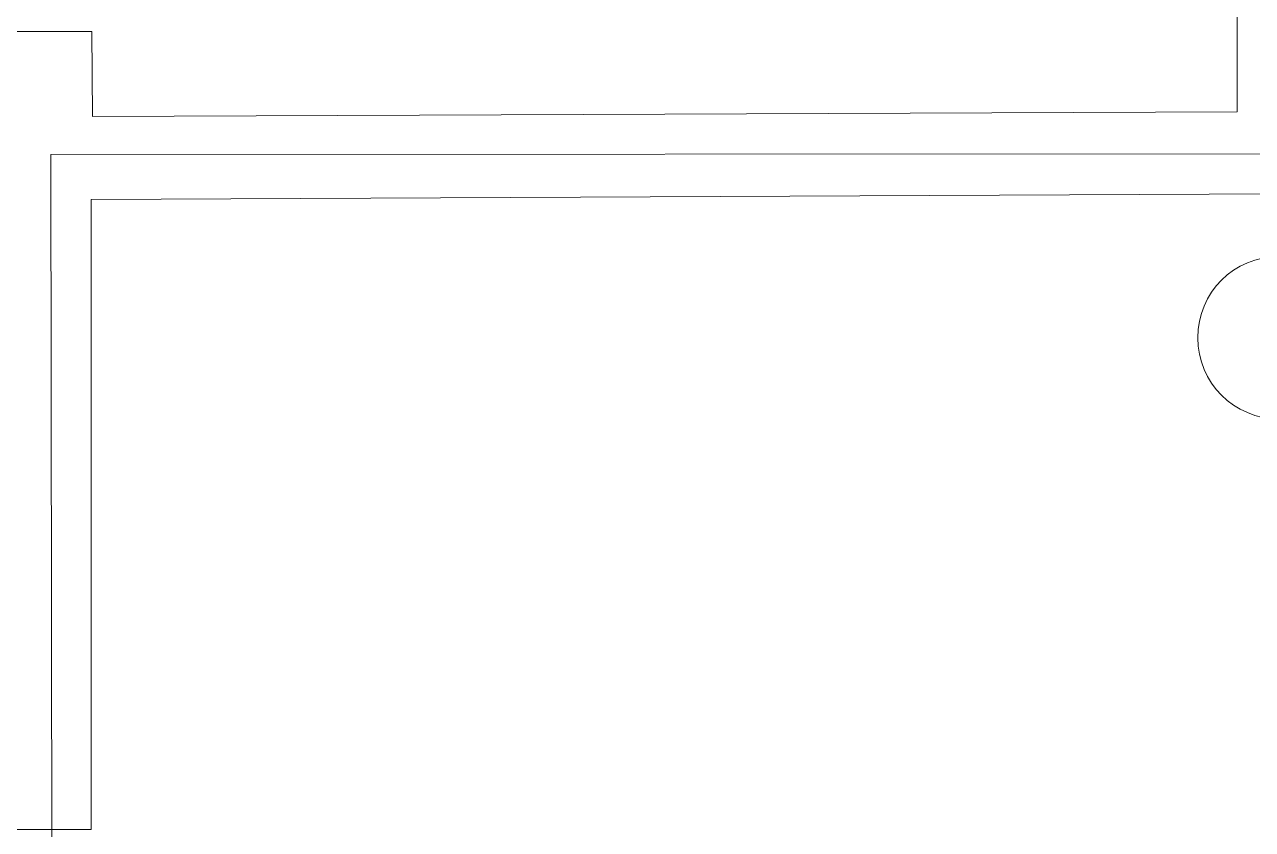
# Paper-space layout 'office1 floor1' of a CAD drawing. Header units: inches. Extents: x 0.3 to 10.8, y 1.4 to 4.2.
# Drawn here: x 4.893 to 5.532, y 2.98 to 3.399 of the extents above; entities that cross this region are included whole.
import ezdxf

# ---------------------------------------------------------------- set-up
doc = ezdxf.new("R2010")
doc.units = ezdxf.units.IN
doc.header["$MEASUREMENT"] = 0
doc.layers.add('DOOR WINDOW 1 100', color=7, linetype='Continuous', lineweight=5, true_color=0x666666)
for name, color, linetype, lineweight in [('WALL 1 100', 250, 'Continuous', 9), ('окно', 7, 'Continuous', 9), ('провода', 1, 'Continuous', 5)]:
    doc.layers.add(name, color=color, linetype=linetype, lineweight=lineweight)

psp = doc.layouts.new('office1 floor1')

# ---------------------------------------------------------------- linework, layer by layer
at = {"layer": 'DOOR WINDOW 1 100'}
psp.add_line((5.52404, 3.36653), (5.52404, 3.35331), dxfattribs=at)
at = {"layer": 'WALL 1 100', "color": 0}
for p, q in [((5.52411, 4.14287), (5.52404, 3.35331)), ((4.88802, 3.39503), (4.92822, 3.39503)), ((4.92822, 3.39503), (4.92856, 3.35093)), ((6.15883, 3.31363), (4.92771, 3.30765)), ((4.92771, 3.30765), (4.92771, 2.9797)), ((4.54368, 2.9797), (4.92771, 2.9797))]:
    psp.add_line(p, q, dxfattribs=at)
psp.add_lwpolyline([(4.92856, 3.35093), (5.52404, 3.35331)], dxfattribs=at)
at = {"layer": 'окно', "color": 7, "linetype": 'ByBlock', "lineweight": 0}
psp.add_circle((5.54585, 3.23571), 0.04234, dxfattribs=at)
at = {"layer": 'провода', "color": 1}
for p in [(5.54631, 3.33147), (4.90763, 2.81628)]:
    psp.add_line(p, (4.90688, 3.33105), dxfattribs=at)

doc.saveas('drawing.dxf')
